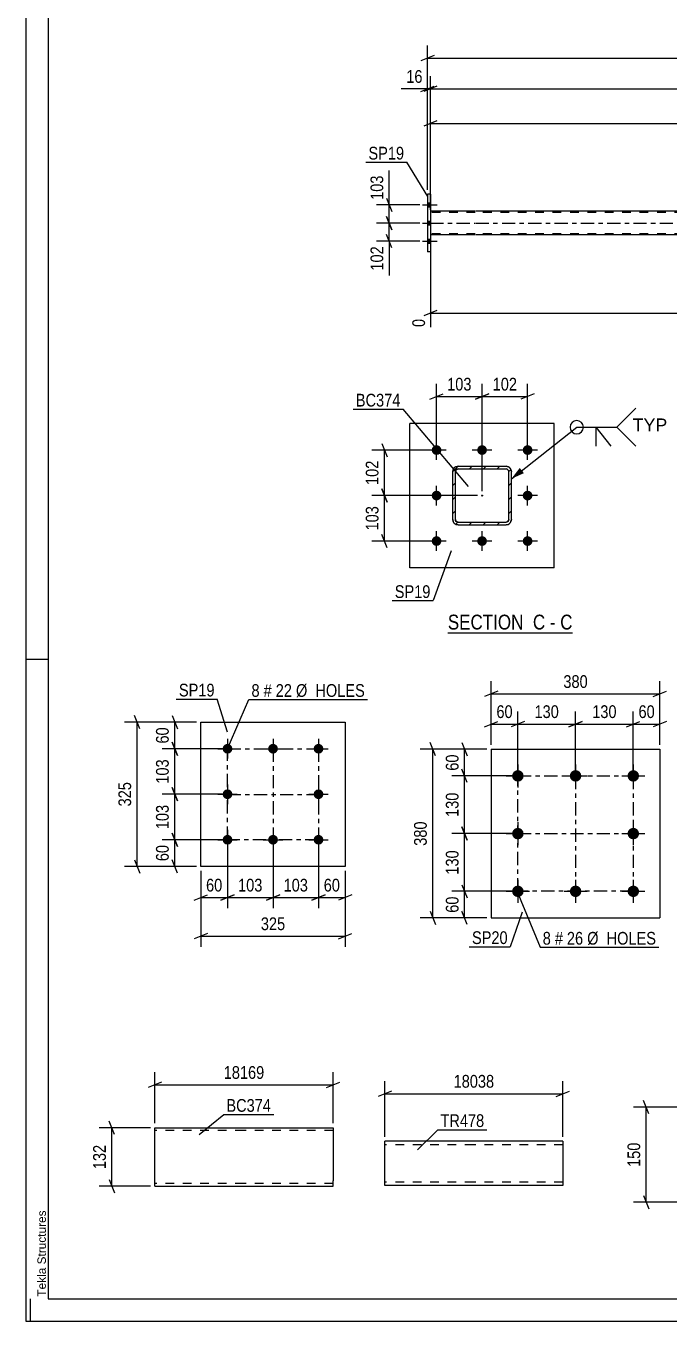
# Model space of a CAD drawing. Header units: millimetres. Extents: x 0 to 841, y 0 to 594.
# Drawn here: x 0 to 144.8, y 0 to 291.8 of the extents above; entities that cross this region are included whole.
import ezdxf

# ---------------------------------------------------------------- set-up
doc = ezdxf.new("R2010")
doc.units = ezdxf.units.MM
doc.linetypes.add('DXK_LINE_DOT2', pattern=[3.9198, 1.9599, -1.9599])
doc.linetypes.add('DXK_LINE_DOT3', pattern=[5.9187, 2.979, -0.9799, 0.9799, -0.9799])
doc.styles.add('Arial', font='ARIAL.TTF', dxfattribs={"height": 0.2})
doc.styles.add('Arial Narrow', font='ARIALN.TTF', dxfattribs={"height": 0.2})

# ---------------------------------------------------------------- blocks, each defined once
blk = doc.blocks.new('Unknown-814748613-1133')
at = {"color": 5, "linetype": 'Continuous'}
for p, q in [((0, 594), (0, 0)), ((5, 589), (5, 5)), ((5, 149), (0, 149)), ((1, 0), (1, 5)), ((5, 5), (836, 5)), ((0, 0), (841, 0))]:
    blk.add_line(p, q, dxfattribs=at)
at = {"color": 174, "linetype": 'Continuous', "style": 'Arial'}
blk.add_text('Tekla Structures', height=1.9102, rotation=90, dxfattribs=at).set_placement((4.5, 5.5))
blk = doc.blocks.new('Unknown-814748613-13 - 10739')
at = {"color": 6, "linetype": 'Continuous'}
blk.add_line((95.02, 155.04), (123.1, 155.04), dxfattribs=at)
at = {"color": 0, "linetype": 'Continuous'}
blk.add_wipeout([(113.13, 155.79), (113.13, 159.29), (95.02, 159.29), (95.02, 155.79)], dxfattribs=at)
at = {"color": 7, "linetype": 'Continuous', "style": 'Arial Narrow'}
blk.add_text('SECTION ', height=3.34, dxfattribs=at).set_placement((95.02, 155.79))
at = {"color": 0, "linetype": 'Continuous'}
blk.add_wipeout([(116.95, 155.79), (116.95, 159.29), (114.18, 159.29), (114.18, 155.79)], dxfattribs=at)
blk.add_wipeout([(119.28, 155.79), (119.28, 159.29), (118, 159.29), (118, 155.79)], dxfattribs=at)
at = {"color": 7, "linetype": 'Continuous', "style": 'Arial Narrow'}
blk.add_text('C', height=3.34, dxfattribs=at).set_placement((114.18, 155.79))
at = {"color": 0, "linetype": 'Continuous'}
blk.add_wipeout([(123.1, 155.79), (123.1, 159.29), (120.33, 159.29), (120.33, 155.79)], dxfattribs=at)
at = {"color": 7, "linetype": 'Continuous', "style": 'Arial Narrow'}
for s, p in [('C', (120.33, 155.79)), ('-', (118, 155.79))]:
    blk.add_text(s, height=3.34, dxfattribs=at).set_placement(p)
blk = doc.blocks.new('Part-814748613-1952 - 1936')
at = {"color": 2, "linetype": 'Continuous'}
for p, q in [((104.79, 128.81), (104.79, 90.81)), ((104.79, 128.81), (142.79, 128.81)), ((142.79, 128.81), (142.79, 90.81)), ((104.79, 90.81), (142.79, 90.81))]:
    blk.add_line(p, q, dxfattribs=at)
blk = doc.blocks.new('Bolt-814748613-2013 - 1936')
at = {"linetype": 'Continuous'}
for points in [[(110.79, 124.11, -1), (110.79, 121.51, -1)], [(123.79, 124.11, -1), (123.79, 121.51, -1)], [(136.79, 124.11, -1), (136.79, 121.51, -1)], [(110.79, 111.11, -1), (110.79, 108.51, -1)], [(136.79, 111.11, -1), (136.79, 108.51, -1)], [(110.79, 98.11, -1), (110.79, 95.51, -1)], [(123.79, 98.11, -1), (123.79, 95.51, -1)], [(136.79, 98.11, -1), (136.79, 95.51, -1)]]:
    blk.add_hatch(color=1, dxfattribs=at).paths.add_polyline_path(points)
at = {"color": 1, "linetype": 'Continuous'}
for p, q in [((108.19, 122.81), (113.39, 122.81)), ((110.79, 125.41), (110.79, 120.21)), ((121.19, 122.81), (126.39, 122.81)), ((123.79, 125.41), (123.79, 120.21)), ((134.19, 122.81), (139.39, 122.81)), ((136.79, 125.41), (136.79, 120.21)), ((110.79, 112.41), (110.79, 107.21)), ((136.79, 112.41), (136.79, 107.21)), ((108.19, 109.81), (113.39, 109.81)), ((134.19, 109.81), (139.39, 109.81)), ((110.79, 99.41), (110.79, 94.21)), ((123.79, 99.41), (123.79, 94.21)), ((136.79, 99.41), (136.79, 94.21)), ((108.19, 96.81), (113.39, 96.81)), ((121.19, 96.81), (126.39, 96.81)), ((134.19, 96.81), (139.39, 96.81))]:
    blk.add_line(p, q, dxfattribs=at)
blk = doc.blocks.new('Part-814748613-2548 - 2466')
at = {"color": 2, "linetype": 'Continuous'}
for p, q in [((101.2, 249.99), (91.08, 249.99)), ((238.9, 249.99), (101.3, 249.99)), ((101.2, 244.71), (91.08, 244.71)), ((238.9, 244.71), (101.3, 244.71))]:
    blk.add_line(p, q, dxfattribs=at)
at = {"color": 7, "linetype": 'DXK_LINE_DOT2'}
for p, q in [((91.08, 249.99), (91.08, 244.71)), ((101.2, 249.75), (91.08, 249.75)), ((763.42, 249.75), (101.3, 249.75)), ((101.2, 244.95), (91.08, 244.95)), ((763.42, 244.95), (101.3, 244.95))]:
    blk.add_line(p, q, dxfattribs=at)
at = {"color": 7, "linetype": 'DXK_LINE_DOT3'}
for p, q in [((91.08, 247.35), (101.2, 247.35)), ((101.3, 247.35), (763.42, 247.35))]:
    blk.add_line(p, q, dxfattribs=at)
blk = doc.blocks.new('Bolt-814748613-2487 - 2466')
at = {"linetype": 'Continuous'}
for points in [[(91.08, 251.01), (91.08, 251.89), (90.44, 251.89), (90.44, 251.01)], [(91.08, 251.01), (91.08, 251.89), (90.44, 251.89), (90.44, 251.01)], [(91.08, 251.01), (91.08, 251.89), (90.44, 251.89), (90.44, 251.01)], [(91.08, 246.91), (91.08, 247.79), (90.44, 247.79), (90.44, 246.91)], [(91.08, 246.91), (91.08, 247.79), (90.44, 247.79), (90.44, 246.91)], [(91.08, 242.81), (91.08, 243.69), (90.44, 243.69), (90.44, 242.81)], [(91.08, 242.81), (91.08, 243.69), (90.44, 243.69), (90.44, 242.81)], [(91.08, 242.81), (91.08, 243.69), (90.44, 243.69), (90.44, 242.81)]]:
    blk.add_hatch(color=1, dxfattribs=at).paths.add_polyline_path(points)
at = {"color": 1, "linetype": 'Continuous'}
for p, q in [((89.28, 251.45), (92.6, 251.45)), ((89.28, 251.45), (92.6, 251.45)), ((89.28, 251.45), (92.6, 251.45)), ((90.44, 251.89), (91.08, 251.89)), ((90.44, 251.89), (91.08, 251.89)), ((90.44, 251.89), (91.08, 251.89)), ((90.44, 251.01), (91.08, 251.01)), ((90.44, 251.01), (91.08, 251.01)), ((90.44, 251.01), (91.08, 251.01)), ((89.28, 247.35), (92.6, 247.35)), ((89.28, 247.35), (92.6, 247.35)), ((90.44, 247.79), (91.08, 247.79)), ((90.44, 247.79), (91.08, 247.79)), ((90.44, 246.91), (91.08, 246.91)), ((90.44, 246.91), (91.08, 246.91)), ((89.28, 243.25), (92.6, 243.25)), ((89.28, 243.25), (92.6, 243.25)), ((89.28, 243.25), (92.6, 243.25)), ((90.44, 243.69), (91.08, 243.69)), ((90.44, 243.69), (91.08, 243.69)), ((90.44, 243.69), (91.08, 243.69)), ((90.44, 242.81), (91.08, 242.81)), ((90.44, 242.81), (91.08, 242.81)), ((90.44, 242.81), (91.08, 242.81))]:
    blk.add_line(p, q, dxfattribs=at)
blk = doc.blocks.new('Part-814748613-2618 - 2466')
at = {"color": 2, "linetype": 'Continuous'}
for p, q in [((91.08, 253.85), (90.44, 253.85)), ((90.44, 253.85), (90.44, 240.85)), ((91.08, 253.85), (91.08, 240.85)), ((91.08, 240.85), (90.44, 240.85))]:
    blk.add_line(p, q, dxfattribs=at)
blk = doc.blocks.new('Part-814748613-10755 - 10739')
at = {"linetype": 'Continuous'}
h = blk.add_hatch(dxfattribs=at)
h.set_pattern_fill('', scale=0.7, style=0, pattern_type=0)
h.set_pattern_definition([(45, (97.3343, 192.5638), (-1.57154, 1.57154), [])])
h.paths.add_polyline_path([(108.13, 192.56), (97.33, 192.56), (96.88, 192.47), (96.49, 192.21), (96.23, 191.82), (96.13, 191.36), (96.13, 180.56), (96.23, 180.1), (96.49, 179.72), (96.88, 179.46), (97.33, 179.36), (108.13, 179.36), (108.59, 179.46), (108.98, 179.72), (109.24, 180.1), (109.33, 180.56), (109.33, 191.36), (109.24, 191.82), (108.98, 192.21), (108.59, 192.47)])
h.paths.add_polyline_path([(108.69, 191.59), (108.73, 191.36), (108.73, 180.56), (108.69, 180.33), (108.56, 180.14), (108.36, 180.01), (108.13, 179.96), (97.33, 179.96), (97.1, 180.01), (96.91, 180.14), (96.78, 180.33), (96.73, 180.56), (96.73, 191.36), (96.78, 191.59), (96.91, 191.79), (97.1, 191.92), (97.33, 191.96), (108.13, 191.96), (108.36, 191.92), (108.56, 191.79)])
blk.add_hatch(color=30, dxfattribs=at).paths.add_polyline_path([(102.73, 185.86, -1), (102.73, 186.06, -1)])
at = {"color": 7, "linetype": 'DXK_LINE_DOT2'}
for p, q in [((96.88, 192.47), (97.33, 192.56)), ((97.33, 192.56), (108.13, 192.56)), ((108.13, 192.56), (108.59, 192.47)), ((96.13, 191.36), (96.23, 191.82)), ((96.13, 180.56), (96.13, 191.36)), ((96.78, 191.59), (96.73, 191.36)), ((96.73, 180.56), (96.73, 191.36)), ((96.91, 191.79), (96.78, 191.59)), ((97.1, 191.92), (96.91, 191.79)), ((97.33, 191.96), (97.1, 191.92)), ((97.33, 191.96), (108.13, 191.96)), ((108.36, 191.92), (108.13, 191.96)), ((108.56, 191.79), (108.36, 191.92)), ((108.69, 191.59), (108.56, 191.79)), ((108.73, 191.36), (108.69, 191.59)), ((108.73, 180.56), (108.73, 191.36)), ((109.24, 191.82), (109.33, 191.36)), ((109.33, 180.56), (109.33, 191.36)), ((96.23, 180.1), (96.13, 180.56)), ((96.73, 180.56), (96.78, 180.33)), ((96.78, 180.33), (96.91, 180.14)), ((97.33, 179.36), (96.88, 179.46)), ((96.91, 180.14), (97.1, 180.01)), ((97.1, 180.01), (97.33, 179.96)), ((97.33, 179.96), (108.13, 179.96)), ((97.33, 179.36), (108.13, 179.36)), ((108.13, 179.96), (108.36, 180.01)), ((108.59, 179.46), (108.13, 179.36)), ((108.36, 180.01), (108.56, 180.14)), ((108.56, 180.14), (108.69, 180.33)), ((108.69, 180.33), (108.73, 180.56)), ((109.33, 180.56), (109.24, 180.1))]:
    blk.add_line(p, q, dxfattribs=at)
at = {"color": 2, "linetype": 'Continuous'}
for p, q in [((97.33, 192.56), (96.88, 192.47)), ((97.33, 192.56), (108.13, 192.56)), ((108.59, 192.47), (108.13, 192.56)), ((96.23, 191.82), (96.13, 191.36)), ((96.13, 180.56), (96.13, 191.36)), ((96.73, 191.36), (96.78, 191.59)), ((96.73, 180.56), (96.73, 191.36)), ((96.78, 191.59), (96.91, 191.79)), ((96.91, 191.79), (97.1, 191.92)), ((97.1, 191.92), (97.33, 191.96)), ((97.33, 191.96), (108.13, 191.96)), ((108.13, 191.96), (108.36, 191.92)), ((108.36, 191.92), (108.56, 191.79)), ((108.56, 191.79), (108.69, 191.59)), ((108.69, 191.59), (108.73, 191.36)), ((108.73, 180.56), (108.73, 191.36)), ((109.33, 191.36), (109.24, 191.82)), ((109.33, 180.56), (109.33, 191.36)), ((96.13, 180.56), (96.23, 180.1)), ((96.78, 180.33), (96.73, 180.56)), ((96.91, 180.14), (96.78, 180.33)), ((96.88, 179.46), (97.33, 179.36)), ((97.1, 180.01), (96.91, 180.14)), ((97.33, 179.96), (97.1, 180.01)), ((97.33, 179.96), (108.13, 179.96)), ((97.33, 179.36), (108.13, 179.36)), ((108.36, 180.01), (108.13, 179.96)), ((108.13, 179.36), (108.59, 179.46)), ((108.56, 180.14), (108.36, 180.01)), ((108.69, 180.33), (108.56, 180.14)), ((108.73, 180.56), (108.69, 180.33)), ((109.24, 180.1), (109.33, 180.56))]:
    blk.add_line(p, q, dxfattribs=at)
at = {"color": 7, "linetype": 'DXK_LINE_DOT3'}
blk.add_line((102.73, 185.96), (102.73, 185.96), dxfattribs=at)
at = {"color": 30, "linetype": 'DXK_LINE_DOT3'}
blk.add_line((102.73, 185.96), (102.73, 185.96), dxfattribs=at)
at = {"color": 30, "linetype": 'Continuous'}
blk.add_circle((102.73, 185.96), 0.1, dxfattribs=at)
at = {"color": 7, "linetype": 'DXK_LINE_DOT2'}
for centre, start, end in [((97.33, 191.36), 112.5, 157.5), ((108.13, 191.36), 22.5, 67.5), ((97.33, 180.56), 202.5, 247.5), ((108.13, 180.56), 292.5, 337.5)]:
    blk.add_arc(centre, 1.2, start, end, dxfattribs=at)
at = {"color": 2, "linetype": 'Continuous'}
for centre, start, end in [((97.33, 191.36), 112.5, 157.5), ((108.13, 191.36), 22.5, 67.5), ((97.33, 180.56), 202.5, 247.5), ((108.13, 180.56), 292.5, 337.5)]:
    blk.add_arc(centre, 1.2, start, end, dxfattribs=at)
blk = doc.blocks.new('Part-814748613-10758 - 10739')
at = {"color": 2, "linetype": 'Continuous'}
for p, q in [((118.98, 202.21), (86.48, 202.21)), ((86.48, 169.71), (86.48, 202.21)), ((118.98, 169.71), (118.98, 202.21)), ((118.98, 169.71), (86.48, 169.71))]:
    blk.add_line(p, q, dxfattribs=at)
blk = doc.blocks.new('Bolt-814748613-10858 - 10739')
at = {"linetype": 'Continuous'}
for points in [[(92.48, 195.11, -1), (92.48, 197.31, -1)], [(102.73, 195.11, -1), (102.73, 197.31, -1)], [(112.98, 195.11, -1), (112.98, 197.31, -1)], [(92.48, 184.86, -1), (92.48, 187.06, -1)], [(112.98, 184.86, -1), (112.98, 187.06, -1)], [(92.48, 174.61, -1), (92.48, 176.81, -1)], [(102.73, 174.61, -1), (102.73, 176.81, -1)], [(112.98, 174.61, -1), (112.98, 176.81, -1)]]:
    blk.add_hatch(color=1, dxfattribs=at).paths.add_polyline_path(points)
at = {"color": 1, "linetype": 'Continuous'}
for p, q in [((92.48, 194.01), (92.48, 198.41)), ((102.73, 194.01), (102.73, 198.41)), ((112.98, 194.01), (112.98, 198.41)), ((94.68, 196.21), (90.28, 196.21)), ((104.93, 196.21), (100.53, 196.21)), ((115.18, 196.21), (110.78, 196.21)), ((92.48, 183.76), (92.48, 188.16)), ((112.98, 183.76), (112.98, 188.16)), ((94.68, 185.96), (90.28, 185.96)), ((115.18, 185.96), (110.78, 185.96)), ((94.68, 175.71), (90.28, 175.71)), ((92.48, 173.51), (92.48, 177.91)), ((104.93, 175.71), (100.53, 175.71)), ((102.73, 173.51), (102.73, 177.91)), ((115.18, 175.71), (110.78, 175.71)), ((112.98, 173.51), (112.98, 177.91))]:
    blk.add_line(p, q, dxfattribs=at)
blk = doc.blocks.new('Part-814748613-7354 - 7347')
at = {"color": 2, "linetype": 'Continuous'}
for p, q in [((29.07, 43.56), (49.07, 43.56)), ((29.07, 31.56), (29.07, 43.56)), ((49.17, 43.56), (69.17, 43.56)), ((69.17, 43.56), (69.17, 43.47)), ((69.17, 43.47), (69.17, 42.82)), ((69.17, 42.82), (69.17, 31.56)), ((29.07, 30.72), (29.07, 31.56)), ((29.07, 30.46), (29.07, 30.72)), ((29.07, 30.36), (29.07, 30.46)), ((29.07, 30.36), (49.07, 30.36)), ((49.17, 30.36), (69.17, 30.36)), ((69.17, 30.36), (69.17, 31.56))]:
    blk.add_line(p, q, dxfattribs=at)
at = {"color": 7, "linetype": 'DXK_LINE_DOT2'}
for p, q in [((49.07, 42.96), (29.07, 42.96)), ((69.17, 42.96), (49.17, 42.96)), ((69.17, 43.21), (69.17, 42.82)), ((49.07, 30.96), (29.07, 30.96)), ((29.07, 30.36), (29.07, 30.72)), ((69.17, 30.96), (49.17, 30.96)), ((69.17, 30.46), (69.17, 30.72)), ((69.17, 30.36), (69.17, 30.46))]:
    blk.add_line(p, q, dxfattribs=at)
blk = doc.blocks.new('Part-814748613-2216 - 2200')
at = {"color": 2, "linetype": 'Continuous'}
for p, q in [((39.4, 102.43), (39.4, 134.93)), ((39.4, 134.93), (71.9, 134.93)), ((71.9, 134.93), (71.9, 102.43)), ((71.9, 102.43), (39.4, 102.43))]:
    blk.add_line(p, q, dxfattribs=at)
blk = doc.blocks.new('Bolt-814748613-2249 - 2200')
at = {"linetype": 'Continuous'}
for points in [[(45.4, 130.03, -1), (45.4, 127.83, -1)], [(55.65, 130.03, -1), (55.65, 127.83, -1)], [(65.9, 130.03, -1), (65.9, 127.83, -1)], [(45.4, 119.78, -1), (45.4, 117.58, -1)], [(65.9, 119.78, -1), (65.9, 117.58, -1)], [(45.4, 109.53, -1), (45.4, 107.33, -1)], [(55.65, 109.53, -1), (55.65, 107.33, -1)], [(65.9, 109.53, -1), (65.9, 107.33, -1)]]:
    blk.add_hatch(color=1, dxfattribs=at).paths.add_polyline_path(points)
at = {"color": 1, "linetype": 'Continuous'}
for p, q in [((43.2, 128.93), (47.6, 128.93)), ((45.4, 131.13), (45.4, 126.73)), ((53.45, 128.93), (57.85, 128.93)), ((55.65, 131.13), (55.65, 126.73)), ((63.7, 128.93), (68.1, 128.93)), ((65.9, 131.13), (65.9, 126.73)), ((45.4, 120.88), (45.4, 116.48)), ((65.9, 120.88), (65.9, 116.48)), ((43.2, 118.68), (47.6, 118.68)), ((63.7, 118.68), (68.1, 118.68)), ((43.2, 108.43), (47.6, 108.43)), ((45.4, 110.63), (45.4, 106.23)), ((53.45, 108.43), (57.85, 108.43)), ((55.65, 110.63), (55.65, 106.23)), ((63.7, 108.43), (68.1, 108.43)), ((65.9, 110.63), (65.9, 106.23))]:
    blk.add_line(p, q, dxfattribs=at)
blk = doc.blocks.new('Part-814748613-6073 - 6066')
at = {"color": 2, "linetype": 'Continuous'}
for p, q in [((100.84, 40.53), (80.84, 40.53)), ((80.84, 32.13), (80.84, 40.53)), ((120.94, 40.53), (100.94, 40.53)), ((120.94, 40.53), (120.94, 30.53)), ((80.84, 30.53), (80.84, 32.13)), ((100.84, 30.53), (80.84, 30.53)), ((120.94, 30.53), (100.94, 30.53))]:
    blk.add_line(p, q, dxfattribs=at)
at = {"color": 7, "linetype": 'DXK_LINE_DOT2'}
for p, q in [((100.84, 39.73), (80.84, 39.73)), ((120.94, 39.73), (100.94, 39.73)), ((80.84, 30.65), (80.84, 32.13)), ((80.84, 31.33), (80.84, 31.39)), ((100.84, 31.33), (80.84, 31.33)), ((120.94, 31.33), (100.94, 31.33)), ((120.94, 31.33), (120.94, 31.39))]:
    blk.add_line(p, q, dxfattribs=at)
blk = doc.blocks.new('Rectangle-814748613-2100 - 1936')
at = {"color": 1, "linetype": 'DXK_LINE_DOT3'}
blk.add_lwpolyline([(110.79, 122.81), (136.79, 122.81), (136.79, 96.81), (110.79, 96.81), (110.79, 122.81)], close=True, dxfattribs=at)
blk = doc.blocks.new('Rectangle-814748613-2336 - 2200')
at = {"color": 1, "linetype": 'DXK_LINE_DOT3'}
blk.add_lwpolyline([(45.4, 128.93), (65.9, 128.93), (65.9, 108.43), (45.4, 108.43), (45.4, 128.93)], close=True, dxfattribs=at)
blk = doc.blocks.new('Line-814748613-2093 - 1936')
at = {"color": 1, "linetype": 'DXK_LINE_DOT3'}
blk.add_line((123.79, 122.81), (123.79, 96.81), dxfattribs=at)
blk = doc.blocks.new('Line-814748613-2329 - 2200')
at = {"color": 1, "linetype": 'DXK_LINE_DOT3'}
blk.add_line((55.7, 128.93), (55.7, 108.43), dxfattribs=at)
blk = doc.blocks.new('Line-814748613-2086 - 1936')
at = {"color": 1, "linetype": 'DXK_LINE_DOT3'}
blk.add_line((110.79, 109.81), (136.79, 109.81), dxfattribs=at)
blk = doc.blocks.new('Line-814748613-2322 - 2200')
at = {"color": 1, "linetype": 'DXK_LINE_DOT3'}
blk.add_line((45.4, 118.63), (65.9, 118.63), dxfattribs=at)
blk = doc.blocks.new('StraightDimension-814748613-2072 - 1936')
at = {"color": 7, "linetype": 'Continuous'}
for p, q in [((109.79, 96.81), (95.93, 96.81)), ((98.18, 98.31), (99.38, 95.31)), ((98.78, 90.81), (98.78, 96.81)), ((103.79, 90.81), (95.93, 90.81)), ((99.38, 89.31), (98.18, 92.31))]:
    blk.add_line(p, q, dxfattribs=at)
at = {"color": 0}
blk.add_wipeout([(98.03, 96.24), (93.83, 96.24), (93.83, 91.38), (98.03, 91.38)], dxfattribs=at)
at = {"color": 3, "style": 'Arial Narrow'}
blk.add_text('60', height=2.863, rotation=90.0002, dxfattribs=at).set_placement((97.43, 91.98))
blk = doc.blocks.new('StraightDimension-814748613-2015 - 1936')
at = {"color": 7, "linetype": 'Continuous'}
for p, q in [((104.79, 129.81), (104.79, 144.13)), ((142.79, 129.81), (142.79, 144.13)), ((106.29, 141.88), (103.29, 140.68)), ((104.79, 141.28), (142.79, 141.28)), ((141.29, 140.68), (144.29, 141.88))]:
    blk.add_line(p, q, dxfattribs=at)
at = {"color": 0}
blk.add_wipeout([(127.13, 142.03), (127.13, 146.23), (120.44, 146.23), (120.44, 142.03)], dxfattribs=at)
at = {"color": 3, "style": 'Arial Narrow'}
blk.add_text('380', height=2.863, dxfattribs=at).set_placement((121.04, 142.63))
blk = doc.blocks.new('StraightDimension-814748613-2028 - 1936')
at = {"color": 7, "linetype": 'Continuous'}
for p, q in [((104.79, 129.81), (104.79, 137.35)), ((110.79, 123.81), (110.79, 137.35)), ((103.29, 133.9), (106.29, 135.1)), ((104.79, 134.5), (110.79, 134.5)), ((112.29, 135.1), (109.29, 133.9))]:
    blk.add_line(p, q, dxfattribs=at)
at = {"color": 0}
blk.add_wipeout([(110.21, 135.25), (110.21, 139.45), (105.36, 139.45), (105.36, 135.25)], dxfattribs=at)
at = {"color": 3, "style": 'Arial Narrow'}
blk.add_text('60', height=2.863, dxfattribs=at).set_placement((105.96, 135.85))
blk = doc.blocks.new('StraightDimension-814748613-2038 - 1936')
at = {"color": 7, "linetype": 'Continuous'}
for p, q in [((136.79, 123.81), (136.79, 137.35)), ((142.79, 129.81), (142.79, 137.35)), ((135.29, 133.9), (138.29, 135.1)), ((136.79, 134.5), (142.79, 134.5)), ((144.29, 135.1), (141.29, 133.9))]:
    blk.add_line(p, q, dxfattribs=at)
at = {"color": 0}
blk.add_wipeout([(142.21, 135.25), (142.21, 139.45), (137.36, 139.45), (137.36, 135.25)], dxfattribs=at)
at = {"color": 3, "style": 'Arial Narrow'}
blk.add_text('60', height=2.863, dxfattribs=at).set_placement((137.96, 135.85))
blk = doc.blocks.new('StraightDimension-814748613-2051 - 1936')
at = {"color": 7, "linetype": 'Continuous'}
for p, q in [((103.79, 128.81), (88.77, 128.81)), ((92.22, 127.31), (91.02, 130.31)), ((91.62, 90.81), (91.62, 128.81)), ((103.79, 90.81), (88.77, 90.81)), ((91.02, 92.31), (92.22, 89.31))]:
    blk.add_line(p, q, dxfattribs=at)
at = {"color": 0}
blk.add_wipeout([(90.87, 113.16), (86.67, 113.16), (86.67, 106.47), (90.87, 106.47)], dxfattribs=at)
at = {"color": 3, "style": 'Arial Narrow'}
blk.add_text('380', height=2.863, rotation=90.0002, dxfattribs=at).set_placement((90.27, 107.07))
blk = doc.blocks.new('StraightDimension-814748613-2062 - 1936')
at = {"color": 7, "linetype": 'Continuous'}
for p, q in [((103.79, 128.81), (95.93, 128.81)), ((98.18, 130.31), (99.38, 127.31)), ((98.78, 122.81), (98.78, 128.81)), ((109.79, 122.81), (95.93, 122.81)), ((99.38, 121.31), (98.18, 124.31))]:
    blk.add_line(p, q, dxfattribs=at)
at = {"color": 0}
blk.add_wipeout([(98.03, 128.24), (93.83, 128.24), (93.83, 123.38), (98.03, 123.38)], dxfattribs=at)
at = {"color": 3, "style": 'Arial Narrow'}
blk.add_text('60', height=2.863, rotation=90.0002, dxfattribs=at).set_placement((97.43, 123.98))
blk = doc.blocks.new('StraightDimension-814748613-10189 - 1936')
at = {"color": 7, "linetype": 'Continuous'}
for p, q in [((110.79, 123.81), (110.79, 137.35)), ((123.79, 123.81), (123.79, 137.35)), ((112.29, 135.1), (109.29, 133.9)), ((110.79, 134.5), (123.79, 134.5)), ((122.29, 133.9), (125.29, 135.1))]:
    blk.add_line(p, q, dxfattribs=at)
at = {"color": 0}
blk.add_wipeout([(120.63, 135.25), (120.63, 139.45), (113.94, 139.45), (113.94, 135.25)], dxfattribs=at)
at = {"color": 3, "style": 'Arial Narrow'}
blk.add_text('130', height=2.863, dxfattribs=at).set_placement((114.54, 135.85))
blk = doc.blocks.new('StraightDimension-814748613-10191 - 1936')
at = {"color": 7, "linetype": 'Continuous'}
for p, q in [((123.79, 123.81), (123.79, 137.35)), ((136.79, 123.81), (136.79, 137.35)), ((125.29, 135.1), (122.29, 133.9)), ((123.79, 134.5), (136.79, 134.5)), ((135.29, 133.9), (138.29, 135.1))]:
    blk.add_line(p, q, dxfattribs=at)
at = {"color": 0}
blk.add_wipeout([(133.63, 135.25), (133.63, 139.45), (126.94, 139.45), (126.94, 135.25)], dxfattribs=at)
at = {"color": 3, "style": 'Arial Narrow'}
blk.add_text('130', height=2.863, dxfattribs=at).set_placement((127.54, 135.85))
blk = doc.blocks.new('StraightDimension-814748613-10211 - 1936')
at = {"color": 7, "linetype": 'Continuous'}
for p, q in [((99.38, 108.31), (98.18, 111.31)), ((109.79, 109.81), (95.93, 109.81)), ((98.78, 96.81), (98.78, 109.81)), ((109.79, 96.81), (95.93, 96.81)), ((98.18, 98.31), (99.38, 95.31))]:
    blk.add_line(p, q, dxfattribs=at)
at = {"color": 0}
blk.add_wipeout([(98.03, 106.66), (93.83, 106.66), (93.83, 99.97), (98.03, 99.97)], dxfattribs=at)
at = {"color": 3, "style": 'Arial Narrow'}
blk.add_text('130', height=2.863, rotation=90.0002, dxfattribs=at).set_placement((97.43, 100.57))
blk = doc.blocks.new('StraightDimension-814748613-10213 - 1936')
at = {"color": 7, "linetype": 'Continuous'}
for p, q in [((109.79, 122.81), (95.93, 122.81)), ((99.38, 121.31), (98.18, 124.31)), ((98.78, 109.81), (98.78, 122.81)), ((98.18, 111.31), (99.38, 108.31)), ((109.79, 109.81), (95.93, 109.81))]:
    blk.add_line(p, q, dxfattribs=at)
at = {"color": 0}
blk.add_wipeout([(98.03, 119.66), (93.83, 119.66), (93.83, 112.97), (98.03, 112.97)], dxfattribs=at)
at = {"color": 3, "style": 'Arial Narrow'}
blk.add_text('130', height=2.863, rotation=90.0002, dxfattribs=at).set_placement((97.43, 113.57))
blk = doc.blocks.new('StraightDimension-814748613-8495 - 2466')
at = {"color": 7, "linetype": 'Continuous'}
for p, q in [((91.08, 254.85), (91.08, 280.43)), ((92.58, 278.18), (89.58, 276.98)), ((91.08, 277.58), (773.64, 277.58))]:
    blk.add_line(p, q, dxfattribs=at)
blk = doc.blocks.new('StraightDimension-814748613-2788 - 2466')
at = {"color": 7, "linetype": 'Continuous'}
for p, q in [((91.08, 244.19), (91.08, 223.93)), ((92.58, 227.65), (89.58, 226.45)), ((91.08, 227.05), (239.7, 227.05))]:
    blk.add_line(p, q, dxfattribs=at)
at = {"color": 0, "linetype": 'Continuous'}
blk.add_wipeout([(90.48, 226.35), (86.28, 226.35), (86.28, 223.33), (90.48, 223.33)], dxfattribs=at)
at = {"color": 3, "linetype": 'Continuous', "style": 'Arial Narrow'}
blk.add_text('0', height=2.86, rotation=90.0002, dxfattribs=at).set_placement((89.88, 223.93))
blk = doc.blocks.new('StraightDimension-814748613-2813 - 2466')
at = {"color": 7, "linetype": 'Continuous'}
for p, q in [((91.08, 250.36), (91.08, 272.59)), ((92.58, 270.34), (89.58, 269.14)), ((91.08, 269.74), (239.7, 269.74))]:
    blk.add_line(p, q, dxfattribs=at)
blk = doc.blocks.new('StraightDimension-814748613-2910 - 2466')
at = {"color": 7, "linetype": 'Continuous'}
for p, q in [((90.44, 254.85), (90.44, 287.32)), ((91.94, 285.07), (88.94, 283.87)), ((90.44, 284.47), (774.28, 284.47))]:
    blk.add_line(p, q, dxfattribs=at)
blk = doc.blocks.new('StraightDimension-814748613-8496 - 2466')
at = {"color": 7, "linetype": 'Continuous'}
for p, q in [((90.44, 254.85), (90.44, 280.43)), ((91.08, 254.85), (91.08, 280.43)), ((88.94, 276.98), (91.94, 278.18)), ((92.58, 278.18), (89.58, 276.98)), ((90.44, 277.58), (91.08, 277.58))]:
    blk.add_line(p, q, dxfattribs=at)
at = {"color": 0}
blk.add_wipeout([(89.92, 278.33), (89.92, 282.53), (85.06, 282.53), (85.06, 278.33)], dxfattribs=at)
at = {"color": 7, "linetype": 'Continuous'}
blk.add_line((90.44, 277.58), (84.54, 277.58), dxfattribs=at)
blk.add_line((90.44, 277.58), (84.54, 277.58), dxfattribs=at)
at = {"color": 3, "style": 'Arial Narrow'}
blk.add_text('16', height=2.863, dxfattribs=at).set_placement((85.66, 278.93))
blk = doc.blocks.new('StraightDimension-814748613-11486 - 2466')
at = {"color": 7, "linetype": 'Continuous'}
for p, q in [((88.75, 251.45), (78.97, 251.45)), ((81.22, 252.95), (82.42, 249.95)), ((81.82, 247.35), (81.82, 251.45)), ((82.42, 245.85), (81.22, 248.85)), ((88.75, 247.35), (78.97, 247.35))]:
    blk.add_line(p, q, dxfattribs=at)
at = {"color": 0}
blk.add_wipeout([(81.07, 258.66), (76.87, 258.66), (76.87, 251.97), (81.07, 251.97)], dxfattribs=at)
at = {"color": 7, "linetype": 'Continuous'}
blk.add_line((81.82, 251.45), (81.82, 259.18), dxfattribs=at)
blk.add_line((81.82, 251.45), (81.82, 259.18), dxfattribs=at)
at = {"color": 3, "style": 'Arial Narrow'}
blk.add_text('103', height=2.863, rotation=90.0002, dxfattribs=at).set_placement((80.47, 252.57))
blk = doc.blocks.new('StraightDimension-814748613-11487 - 2466')
at = {"color": 7, "linetype": 'Continuous'}
for p, q in [((81.22, 248.85), (82.42, 245.85)), ((88.75, 247.35), (78.97, 247.35)), ((81.82, 243.25), (81.82, 247.35)), ((88.75, 243.25), (78.97, 243.25)), ((82.42, 241.75), (81.22, 244.75))]:
    blk.add_line(p, q, dxfattribs=at)
at = {"color": 0}
blk.add_wipeout([(81.07, 242.72), (76.87, 242.72), (76.87, 236.04), (81.07, 236.04)], dxfattribs=at)
at = {"color": 7, "linetype": 'Continuous'}
blk.add_line((81.82, 243.25), (81.82, 235.51), dxfattribs=at)
blk.add_line((81.82, 243.25), (81.82, 235.51), dxfattribs=at)
at = {"color": 3, "style": 'Arial Narrow'}
blk.add_text('102', height=2.863, rotation=90.0002, dxfattribs=at).set_placement((80.47, 236.64))
blk = doc.blocks.new('StraightDimension-814748613-10947 - 10739')
at = {"color": 7, "linetype": 'Continuous'}
for p, q in [((91.48, 196.21), (77.9, 196.21)), ((80.15, 197.71), (81.35, 194.71)), ((80.75, 185.96), (80.75, 196.21)), ((81.35, 184.46), (80.15, 187.46)), ((101.73, 185.96), (77.9, 185.96))]:
    blk.add_line(p, q, dxfattribs=at)
at = {"color": 0}
blk.add_wipeout([(80, 194.43), (75.8, 194.43), (75.8, 187.75), (80, 187.75)], dxfattribs=at)
at = {"color": 3, "style": 'Arial Narrow'}
blk.add_text('102', height=2.863, rotation=90.0002, dxfattribs=at).set_placement((79.4, 188.35))
blk = doc.blocks.new('StraightDimension-814748613-10928 - 10739')
at = {"color": 7, "linetype": 'Continuous'}
for p, q in [((102.73, 186.96), (102.73, 211.12)), ((112.98, 197.21), (112.98, 211.12)), ((101.23, 207.67), (104.23, 208.87)), ((102.73, 208.27), (112.98, 208.27)), ((114.48, 208.87), (111.48, 207.67))]:
    blk.add_line(p, q, dxfattribs=at)
at = {"color": 0}
blk.add_wipeout([(111.2, 209.02), (111.2, 213.22), (104.52, 213.22), (104.52, 209.02)], dxfattribs=at)
at = {"color": 3, "style": 'Arial Narrow'}
blk.add_text('102', height=2.863, dxfattribs=at).set_placement((105.12, 209.62))
blk = doc.blocks.new('StraightDimension-814748613-10929 - 10739')
at = {"color": 7, "linetype": 'Continuous'}
for p, q in [((92.48, 197.21), (92.48, 211.12)), ((102.73, 186.96), (102.73, 211.12)), ((90.98, 207.67), (93.98, 208.87)), ((92.48, 208.27), (102.73, 208.27)), ((104.23, 208.87), (101.23, 207.67))]:
    blk.add_line(p, q, dxfattribs=at)
at = {"color": 0}
blk.add_wipeout([(100.95, 209.02), (100.95, 213.22), (94.27, 213.22), (94.27, 209.02)], dxfattribs=at)
at = {"color": 3, "style": 'Arial Narrow'}
blk.add_text('103', height=2.863, dxfattribs=at).set_placement((94.87, 209.62))
blk = doc.blocks.new('StraightDimension-814748613-10948 - 10739')
at = {"color": 7, "linetype": 'Continuous'}
for p, q in [((80.15, 187.46), (81.35, 184.46)), ((101.73, 185.96), (77.9, 185.96)), ((80.75, 175.71), (80.75, 185.96)), ((91.48, 175.71), (77.9, 175.71)), ((81.35, 174.21), (80.15, 177.21))]:
    blk.add_line(p, q, dxfattribs=at)
at = {"color": 0}
blk.add_wipeout([(80, 184.18), (75.8, 184.18), (75.8, 177.5), (80, 177.5)], dxfattribs=at)
at = {"color": 3, "style": 'Arial Narrow'}
blk.add_text('103', height=2.863, rotation=90.0002, dxfattribs=at).set_placement((79.4, 178.1))
blk = doc.blocks.new('StraightDimension-814748613-2132 - 2115')
at = {"color": 7, "linetype": 'Continuous'}
for p, q in [((140.29, 46.69), (139.09, 49.69)), ((149.68, 48.19), (136.84, 48.19)), ((139.69, 26.76), (139.69, 48.19)), ((149.68, 26.76), (136.84, 26.76)), ((139.09, 28.26), (140.29, 25.26))]:
    blk.add_line(p, q, dxfattribs=at)
at = {"color": 0}
blk.add_wipeout([(138.94, 40.82), (134.74, 40.82), (134.74, 34.13), (138.94, 34.13)], dxfattribs=at)
at = {"color": 3, "style": 'Arial Narrow'}
blk.add_text('150', height=2.863, rotation=90.0002, dxfattribs=at).set_placement((138.34, 34.73))
blk = doc.blocks.new('StraightDimension-814748613-7357 - 7347')
at = {"color": 7, "linetype": 'Continuous'}
for p, q in [((19.95, 42.06), (18.75, 45.06)), ((28.07, 43.56), (16.5, 43.56)), ((19.35, 30.36), (19.35, 43.56)), ((28.07, 30.36), (16.5, 30.36)), ((18.75, 31.86), (19.95, 28.86))]:
    blk.add_line(p, q, dxfattribs=at)
at = {"color": 0}
blk.add_wipeout([(18.6, 40.31), (14.4, 40.31), (14.4, 33.62), (18.6, 33.62)], dxfattribs=at)
at = {"color": 3, "style": 'Arial Narrow'}
blk.add_text('132', height=2.863, rotation=90.0002, dxfattribs=at).set_placement((18, 34.22))
blk = doc.blocks.new('StraightDimension-814748613-7385 - 7347')
at = {"color": 7, "linetype": 'Continuous'}
for p, q in [((29.07, 44.56), (29.07, 56.07)), ((69.17, 44.56), (69.17, 56.07)), ((30.57, 53.82), (27.57, 52.62)), ((29.07, 53.22), (69.17, 53.22)), ((67.67, 52.62), (70.67, 53.82))]:
    blk.add_line(p, q, dxfattribs=at)
at = {"color": 0}
blk.add_wipeout([(54.29, 53.97), (54.29, 58.17), (43.95, 58.17), (43.95, 53.97)], dxfattribs=at)
at = {"color": 3, "style": 'Arial Narrow'}
blk.add_text('18169', height=2.863, dxfattribs=at).set_placement((44.55, 54.57))
blk = doc.blocks.new('StraightDimension-814748613-2276 - 2200')
at = {"color": 7, "linetype": 'Continuous'}
for p, q in [((39.4, 101.43), (39.4, 84.32)), ((71.9, 101.43), (71.9, 84.32)), ((40.9, 87.32), (37.9, 86.12)), ((39.4, 86.72), (71.9, 86.72)), ((70.4, 86.12), (73.4, 87.32))]:
    blk.add_line(p, q, dxfattribs=at)
at = {"color": 0}
blk.add_wipeout([(58.99, 87.47), (58.99, 91.67), (52.31, 91.67), (52.31, 87.47)], dxfattribs=at)
at = {"color": 3, "style": 'Arial Narrow'}
blk.add_text('325', height=2.863, dxfattribs=at).set_placement((52.91, 88.07))
blk = doc.blocks.new('StraightDimension-814748613-2287 - 2200')
at = {"color": 7, "linetype": 'Continuous'}
for p, q in [((45.4, 107.43), (45.4, 93.02)), ((39.4, 101.43), (39.4, 93.02)), ((37.9, 94.82), (40.9, 96.02)), ((39.4, 95.42), (45.4, 95.42)), ((46.9, 96.02), (43.9, 94.82))]:
    blk.add_line(p, q, dxfattribs=at)
at = {"color": 0}
blk.add_wipeout([(44.83, 96.17), (44.83, 100.37), (39.97, 100.37), (39.97, 96.17)], dxfattribs=at)
at = {"color": 3, "style": 'Arial Narrow'}
blk.add_text('60', height=2.863, dxfattribs=at).set_placement((40.57, 96.77))
blk = doc.blocks.new('StraightDimension-814748613-2251 - 2200')
at = {"color": 7, "linetype": 'Continuous'}
for p, q in [((44.4, 108.43), (30.66, 108.43)), ((32.91, 109.93), (34.11, 106.93)), ((33.51, 102.43), (33.51, 108.43)), ((38.4, 102.43), (30.66, 102.43)), ((34.11, 100.93), (32.91, 103.93))]:
    blk.add_line(p, q, dxfattribs=at)
at = {"color": 0}
blk.add_wipeout([(32.76, 107.86), (28.56, 107.86), (28.56, 103), (32.76, 103)], dxfattribs=at)
at = {"color": 3, "style": 'Arial Narrow'}
blk.add_text('60', height=2.863, rotation=90.0002, dxfattribs=at).set_placement((32.16, 103.6))
blk = doc.blocks.new('StraightDimension-814748613-2261 - 2200')
at = {"color": 7, "linetype": 'Continuous'}
for p, q in [((38.4, 134.93), (30.66, 134.93)), ((32.91, 136.43), (34.11, 133.43)), ((33.51, 128.93), (33.51, 134.93)), ((44.4, 128.93), (30.66, 128.93)), ((34.11, 127.43), (32.91, 130.43))]:
    blk.add_line(p, q, dxfattribs=at)
at = {"color": 0}
blk.add_wipeout([(32.76, 134.36), (28.56, 134.36), (28.56, 129.5), (32.76, 129.5)], dxfattribs=at)
at = {"color": 3, "style": 'Arial Narrow'}
blk.add_text('60', height=2.863, rotation=90.0002, dxfattribs=at).set_placement((32.16, 130.1))
blk = doc.blocks.new('StraightDimension-814748613-2297 - 2200')
at = {"color": 7, "linetype": 'Continuous'}
for p, q in [((65.9, 107.43), (65.9, 93.02)), ((71.9, 101.43), (71.9, 93.02)), ((64.4, 94.82), (67.4, 96.02)), ((65.9, 95.42), (71.9, 95.42)), ((73.4, 96.02), (70.4, 94.82))]:
    blk.add_line(p, q, dxfattribs=at)
at = {"color": 0}
blk.add_wipeout([(71.33, 96.17), (71.33, 100.37), (66.47, 100.37), (66.47, 96.17)], dxfattribs=at)
at = {"color": 3, "style": 'Arial Narrow'}
blk.add_text('60', height=2.863, dxfattribs=at).set_placement((67.07, 96.77))
blk = doc.blocks.new('StraightDimension-814748613-2312 - 2200')
at = {"color": 7, "linetype": 'Continuous'}
for p, q in [((38.4, 134.93), (22.19, 134.93)), ((25.64, 133.43), (24.44, 136.43)), ((25.04, 102.43), (25.04, 134.93)), ((38.4, 102.43), (22.19, 102.43)), ((24.44, 103.93), (25.64, 100.93))]:
    blk.add_line(p, q, dxfattribs=at)
at = {"color": 0}
blk.add_wipeout([(24.29, 122.02), (20.09, 122.02), (20.09, 115.34), (24.29, 115.34)], dxfattribs=at)
at = {"color": 3, "style": 'Arial Narrow'}
blk.add_text('325', height=2.863, rotation=90.0002, dxfattribs=at).set_placement((23.69, 115.94))
blk = doc.blocks.new('StraightDimension-814748613-9790 - 2200')
at = {"color": 7, "linetype": 'Continuous'}
for p, q in [((32.91, 120.18), (34.11, 117.18)), ((44.4, 118.68), (30.66, 118.68)), ((33.51, 108.43), (33.51, 118.68)), ((44.4, 108.43), (30.66, 108.43)), ((34.11, 106.93), (32.91, 109.93))]:
    blk.add_line(p, q, dxfattribs=at)
at = {"color": 0}
blk.add_wipeout([(32.76, 116.9), (28.56, 116.9), (28.56, 110.21), (32.76, 110.21)], dxfattribs=at)
at = {"color": 3, "style": 'Arial Narrow'}
blk.add_text('103', height=2.863, rotation=90.0002, dxfattribs=at).set_placement((32.16, 110.81))
blk = doc.blocks.new('StraightDimension-814748613-9792 - 2200')
at = {"color": 7, "linetype": 'Continuous'}
for p, q in [((44.4, 128.93), (30.66, 128.93)), ((32.91, 130.43), (34.11, 127.43)), ((33.51, 118.68), (33.51, 128.93)), ((34.11, 117.18), (32.91, 120.18)), ((44.4, 118.68), (30.66, 118.68))]:
    blk.add_line(p, q, dxfattribs=at)
at = {"color": 0}
blk.add_wipeout([(32.76, 127.15), (28.56, 127.15), (28.56, 120.46), (32.76, 120.46)], dxfattribs=at)
at = {"color": 3, "style": 'Arial Narrow'}
blk.add_text('103', height=2.863, rotation=90.0002, dxfattribs=at).set_placement((32.16, 121.06))
blk = doc.blocks.new('StraightDimension-814748613-9812 - 2200')
at = {"color": 7, "linetype": 'Continuous'}
for p, q in [((45.4, 107.43), (45.4, 93.02)), ((55.65, 107.43), (55.65, 93.02)), ((43.9, 94.82), (46.9, 96.02)), ((45.4, 95.42), (55.65, 95.42)), ((57.15, 96.02), (54.15, 94.82))]:
    blk.add_line(p, q, dxfattribs=at)
at = {"color": 0}
blk.add_wipeout([(53.86, 96.17), (53.86, 100.37), (47.18, 100.37), (47.18, 96.17)], dxfattribs=at)
at = {"color": 3, "style": 'Arial Narrow'}
blk.add_text('103', height=2.863, dxfattribs=at).set_placement((47.78, 96.77))
blk = doc.blocks.new('StraightDimension-814748613-9814 - 2200')
at = {"color": 7, "linetype": 'Continuous'}
for p, q in [((55.65, 107.43), (55.65, 93.02)), ((65.9, 107.43), (65.9, 93.02)), ((54.15, 94.82), (57.15, 96.02)), ((55.65, 95.42), (65.9, 95.42)), ((67.4, 96.02), (64.4, 94.82))]:
    blk.add_line(p, q, dxfattribs=at)
at = {"color": 0}
blk.add_wipeout([(64.11, 96.17), (64.11, 100.37), (57.43, 100.37), (57.43, 96.17)], dxfattribs=at)
at = {"color": 3, "style": 'Arial Narrow'}
blk.add_text('103', height=2.863, dxfattribs=at).set_placement((58.03, 96.77))
blk = doc.blocks.new('StraightDimension-814748613-6077 - 6066')
at = {"color": 7, "linetype": 'Continuous'}
for p, q in [((80.84, 41.53), (80.84, 54.08)), ((120.94, 41.53), (120.94, 54.08)), ((82.34, 51.83), (79.34, 50.63)), ((80.84, 51.23), (120.94, 51.23)), ((119.44, 50.63), (122.44, 51.83))]:
    blk.add_line(p, q, dxfattribs=at)
at = {"color": 0}
blk.add_wipeout([(106.06, 51.98), (106.06, 56.18), (95.72, 56.18), (95.72, 51.98)], dxfattribs=at)
at = {"color": 3, "style": 'Arial Narrow'}
blk.add_text('18038', height=2.863, dxfattribs=at).set_placement((96.32, 52.58))
blk = doc.blocks.new('Mark-814748613-1948 - 1936')
at = {"color": 0}
blk.add_wipeout([(108.49, 84.94), (108.49, 87.94), (100.46, 87.94), (100.46, 84.94)], dxfattribs=at)
blk.add_wipeout([(108.49, 84.94), (108.49, 87.94), (100.46, 87.94), (100.46, 84.94)], dxfattribs=at)
at = {"color": 30, "linetype": 'Continuous'}
for p in [(111.77, 92.08), (99.86, 84.34)]:
    blk.add_line(p, (109.09, 84.34), dxfattribs=at)
at = {"color": 3, "style": 'Arial Narrow'}
blk.add_text('SP20', height=2.863, dxfattribs=at).set_placement((100.46, 84.94))
blk = doc.blocks.new('Mark-814748613-2009 - 1936')
at = {"color": 0}
blk.add_wipeout([(118.22, 84.8), (118.22, 87.8), (116.39, 87.8), (116.39, 84.8)], dxfattribs=at)
blk.add_wipeout([(118.22, 84.8), (118.22, 87.8), (116.39, 87.8), (116.39, 84.8)], dxfattribs=at)
at = {"color": 7, "linetype": 'Continuous'}
blk.add_line((110.55, 96.91), (115.79, 84.2), dxfattribs=at)
at = {"color": 0}
blk.add_wipeout([(120.94, 84.8), (120.94, 87.8), (119.12, 87.8), (119.12, 84.8)], dxfattribs=at)
blk.add_wipeout([(120.94, 84.8), (120.94, 87.8), (119.12, 87.8), (119.12, 84.8)], dxfattribs=at)
at = {"color": 3, "style": 'Arial Narrow'}
blk.add_text('8', height=2.86, dxfattribs=at).set_placement((116.39, 84.8))
at = {"color": 0}
blk.add_wipeout([(125.5, 84.8), (125.5, 87.8), (121.84, 87.8), (121.84, 84.8)], dxfattribs=at)
blk.add_wipeout([(125.5, 84.8), (125.5, 87.8), (121.84, 87.8), (121.84, 84.8)], dxfattribs=at)
at = {"color": 3, "style": 'Arial Narrow'}
blk.add_text('#', height=2.86, dxfattribs=at).set_placement((119.12, 84.8))
at = {"color": 0}
blk.add_wipeout([(141.93, 84.8), (141.93, 87.8), (126.4, 87.8), (126.4, 84.8)], dxfattribs=at)
blk.add_wipeout([(141.93, 84.8), (141.93, 87.8), (126.4, 87.8), (126.4, 84.8)], dxfattribs=at)
at = {"color": 7, "linetype": 'Continuous'}
blk.add_line((115.79, 84.2), (142.53, 84.2), dxfattribs=at)
at = {"color": 3, "style": 'Arial Narrow'}
for s, p in [('26', (121.84, 84.8)), ('Ø  HOLES', (126.4, 84.8))]:
    blk.add_text(s, height=2.863, dxfattribs=at).set_placement(p)
blk = doc.blocks.new('Mark-814748613-2614 - 2466')
at = {"color": 0}
blk.add_wipeout([(85.18, 261.66), (85.18, 264.66), (77.14, 264.66), (77.14, 261.66)], dxfattribs=at)
blk.add_wipeout([(85.18, 261.66), (85.18, 264.66), (77.14, 264.66), (77.14, 261.66)], dxfattribs=at)
at = {"color": 30, "linetype": 'Continuous'}
for p in [(76.54, 261.06), (90.51, 253.32)]:
    blk.add_line(p, (85.78, 261.06), dxfattribs=at)
at = {"color": 3, "style": 'Arial Narrow'}
blk.add_text('SP19', height=2.863, dxfattribs=at).set_placement((77.14, 261.66))
blk = doc.blocks.new('WeldMark-814748613-10979 - 10739')
at = {"linetype": 'Continuous'}
blk.add_hatch(color=30, dxfattribs=at).paths.add_polyline_path([(112.15, 191.01), (109.33, 189.74), (111.22, 192.19)])
at = {"color": 30, "linetype": 'Continuous'}
for p, q in [((109.33, 189.74), (124.05, 201.36)), ((124.05, 201.36), (133.05, 201.36))]:
    blk.add_line(p, q, dxfattribs=at)
at = {"color": 3, "linetype": 'Continuous'}
for q in [(131.76, 197.07), (128.33, 197.07)]:
    blk.add_line((128.33, 201.36), q, dxfattribs=at)
for start, end in [(90, 270), (270, 90)]:
    blk.add_arc((124.05, 201.36), 1.5, start, end, dxfattribs=at)
at = {"color": 0, "linetype": 'Continuous'}
blk.add_wipeout([(144.42, 200.46), (144.42, 203.46), (136.65, 203.46), (136.65, 200.46)], dxfattribs=at)
blk.add_wipeout([(144.42, 200.46), (144.42, 203.46), (136.65, 203.46), (136.65, 200.46)], dxfattribs=at)
at = {"color": 3, "linetype": 'Continuous'}
for q in [(137.33, 205.64), (137.33, 197.07)]:
    blk.add_line((133.05, 201.36), q, dxfattribs=at)
at = {"color": 3, "linetype": 'Continuous', "style": 'Arial'}
blk.add_text('TYP', height=2.865, dxfattribs=at).set_placement((136.65, 200.46))
blk = doc.blocks.new('Mark-814748613-10965 - 10739')
at = {"color": 0}
blk.add_wipeout([(84.35, 206.02), (84.35, 209.02), (74.3, 209.02), (74.3, 206.02)], dxfattribs=at)
blk.add_wipeout([(84.35, 206.02), (84.35, 209.02), (74.3, 209.02), (74.3, 206.02)], dxfattribs=at)
at = {"color": 30, "linetype": 'Continuous'}
for p in [(73.7, 205.42), (99.7, 188.03)]:
    blk.add_line(p, (84.95, 205.42), dxfattribs=at)
at = {"color": 3, "style": 'Arial Narrow'}
blk.add_text('BC374', height=2.863, dxfattribs=at).set_placement((74.3, 206.02))
blk = doc.blocks.new('Mark-814748613-10968 - 10739')
at = {"color": 0}
blk.add_wipeout([(91.11, 162.89), (91.11, 165.89), (83.07, 165.89), (83.07, 162.89)], dxfattribs=at)
blk.add_wipeout([(91.11, 162.89), (91.11, 165.89), (83.07, 165.89), (83.07, 162.89)], dxfattribs=at)
at = {"color": 30, "linetype": 'Continuous'}
for p in [(95.8, 173.51), (82.47, 162.29)]:
    blk.add_line(p, (91.71, 162.29), dxfattribs=at)
at = {"color": 3, "style": 'Arial Narrow'}
blk.add_text('SP19', height=2.863, dxfattribs=at).set_placement((83.07, 162.89))
blk = doc.blocks.new('Mark-814748613-7350 - 7347')
at = {"color": 0}
blk.add_wipeout([(55.2, 47.15), (55.2, 50.15), (45.15, 50.15), (45.15, 47.15)], dxfattribs=at)
blk.add_wipeout([(55.2, 47.15), (55.2, 50.15), (45.15, 50.15), (45.15, 47.15)], dxfattribs=at)
at = {"color": 30, "linetype": 'Continuous'}
for p, q in [((39.03, 42.06), (44.55, 46.55)), ((44.55, 46.55), (55.8, 46.55))]:
    blk.add_line(p, q, dxfattribs=at)
at = {"color": 3, "style": 'Arial Narrow'}
blk.add_text('BC374', height=2.863, dxfattribs=at).set_placement((45.15, 47.15))
blk = doc.blocks.new('Mark-814748613-2212 - 2200')
at = {"color": 0}
blk.add_wipeout([(42.5, 140.71), (42.5, 143.71), (34.46, 143.71), (34.46, 140.71)], dxfattribs=at)
blk.add_wipeout([(42.5, 140.71), (42.5, 143.71), (34.46, 143.71), (34.46, 140.71)], dxfattribs=at)
at = {"color": 30, "linetype": 'Continuous'}
for p in [(33.86, 140.11), (45.4, 132.68)]:
    blk.add_line(p, (43.1, 140.11), dxfattribs=at)
at = {"color": 3, "style": 'Arial Narrow'}
blk.add_text('SP19', height=2.863, dxfattribs=at).set_placement((34.46, 140.71))
blk = doc.blocks.new('Mark-814748613-2245 - 2200')
at = {"color": 0}
blk.add_wipeout([(52.63, 140.62), (52.63, 143.62), (50.8, 143.62), (50.8, 140.62)], dxfattribs=at)
blk.add_wipeout([(52.63, 140.62), (52.63, 143.62), (50.8, 143.62), (50.8, 140.62)], dxfattribs=at)
at = {"color": 7, "linetype": 'Continuous'}
blk.add_line((45.3, 128.74), (50.2, 140.02), dxfattribs=at)
at = {"color": 0}
blk.add_wipeout([(55.36, 140.62), (55.36, 143.62), (53.53, 143.62), (53.53, 140.62)], dxfattribs=at)
blk.add_wipeout([(55.36, 140.62), (55.36, 143.62), (53.53, 143.62), (53.53, 140.62)], dxfattribs=at)
at = {"color": 3, "style": 'Arial Narrow'}
blk.add_text('8', height=2.86, dxfattribs=at).set_placement((50.8, 140.62))
at = {"color": 0}
blk.add_wipeout([(59.92, 140.62), (59.92, 143.62), (56.26, 143.62), (56.26, 140.62)], dxfattribs=at)
blk.add_wipeout([(59.92, 140.62), (59.92, 143.62), (56.26, 143.62), (56.26, 140.62)], dxfattribs=at)
at = {"color": 3, "style": 'Arial Narrow'}
blk.add_text('#', height=2.86, dxfattribs=at).set_placement((53.53, 140.62))
at = {"color": 0}
blk.add_wipeout([(76.34, 140.62), (76.34, 143.62), (60.82, 143.62), (60.82, 140.62)], dxfattribs=at)
blk.add_wipeout([(76.34, 140.62), (76.34, 143.62), (60.82, 143.62), (60.82, 140.62)], dxfattribs=at)
at = {"color": 7, "linetype": 'Continuous'}
blk.add_line((50.2, 140.02), (76.94, 140.02), dxfattribs=at)
at = {"color": 3, "style": 'Arial Narrow'}
for s, p in [('22', (56.26, 140.62)), ('Ø  HOLES', (60.82, 140.62))]:
    blk.add_text(s, height=2.863, dxfattribs=at).set_placement(p)
blk = doc.blocks.new('Mark-814748613-6069 - 6066')
at = {"color": 0}
blk.add_wipeout([(103.23, 43.72), (103.23, 46.72), (93.36, 46.72), (93.36, 43.72)], dxfattribs=at)
blk.add_wipeout([(103.23, 43.72), (103.23, 46.72), (93.36, 46.72), (93.36, 43.72)], dxfattribs=at)
at = {"color": 30, "linetype": 'Continuous'}
for p, q in [((88.22, 38.57), (92.76, 43.12)), ((92.76, 43.12), (103.83, 43.12))]:
    blk.add_line(p, q, dxfattribs=at)
at = {"color": 3, "style": 'Arial Narrow'}
blk.add_text('TR478', height=2.863, dxfattribs=at).set_placement((93.36, 43.72))

msp = doc.modelspace()

# ---------------------------------------------------------------- block references
for name in ['Unknown-814748613-1133', 'Part-814748613-2618 - 2466', 'Bolt-814748613-2487 - 2466', 'Part-814748613-2548 - 2466', 'Part-814748613-10758 - 10739', 'Bolt-814748613-10858 - 10739', 'Part-814748613-10755 - 10739', 'Part-814748613-2216 - 2200', 'Bolt-814748613-2249 - 2200', 'Rectangle-814748613-2336 - 2200', 'Line-814748613-2329 - 2200', 'Part-814748613-1952 - 1936', 'Bolt-814748613-2013 - 1936', 'Rectangle-814748613-2100 - 1936', 'Line-814748613-2093 - 1936', 'Line-814748613-2322 - 2200', 'Line-814748613-2086 - 1936', 'Part-814748613-7354 - 7347', 'Part-814748613-6073 - 6066']:
    msp.add_blockref(name, (0, 0))

# ---------------------------------------------------------------- next in the draw order: block references
for name in ['StraightDimension-814748613-8495 - 2466', 'StraightDimension-814748613-2788 - 2466', 'StraightDimension-814748613-10947 - 10739', 'Unknown-814748613-13 - 10739', 'StraightDimension-814748613-2015 - 1936', 'StraightDimension-814748613-2261 - 2200', 'StraightDimension-814748613-2276 - 2200', 'StraightDimension-814748613-2072 - 1936', 'StraightDimension-814748613-6077 - 6066', 'StraightDimension-814748613-2132 - 2115', 'StraightDimension-814748613-7357 - 7347']:
    msp.add_blockref(name, (0, 0))

# ---------------------------------------------------------------- next in the draw order: block references
for name in ['StraightDimension-814748613-2813 - 2466', 'StraightDimension-814748613-10928 - 10739', 'StraightDimension-814748613-2028 - 1936', 'StraightDimension-814748613-2038 - 1936', 'StraightDimension-814748613-2287 - 2200', 'StraightDimension-814748613-2297 - 2200', 'StraightDimension-814748613-7385 - 7347', 'Mark-814748613-6069 - 6066']:
    msp.add_blockref(name, (0, 0))

# ---------------------------------------------------------------- next in the draw order: block references
for name in ['StraightDimension-814748613-2910 - 2466', 'StraightDimension-814748613-10929 - 10739', 'WeldMark-814748613-10979 - 10739', 'StraightDimension-814748613-2051 - 1936', 'StraightDimension-814748613-2251 - 2200', 'Mark-814748613-7350 - 7347']:
    msp.add_blockref(name, (0, 0))

# ---------------------------------------------------------------- next in the draw order: block references
for name in ['StraightDimension-814748613-8496 - 2466', 'StraightDimension-814748613-10948 - 10739', 'StraightDimension-814748613-2312 - 2200', 'StraightDimension-814748613-2062 - 1936', 'StraightDimension-814748613-10211 - 1936', 'Mark-814748613-1948 - 1936']:
    msp.add_blockref(name, (0, 0))

# ---------------------------------------------------------------- next in the draw order: block references
for name in ['StraightDimension-814748613-11486 - 2466', 'Mark-814748613-10965 - 10739', 'Mark-814748613-10968 - 10739', 'Mark-814748613-2212 - 2200', 'StraightDimension-814748613-10189 - 1936', 'StraightDimension-814748613-9790 - 2200', 'Mark-814748613-2009 - 1936']:
    msp.add_blockref(name, (0, 0))

# ---------------------------------------------------------------- next in the draw order: block references
for name in ['Mark-814748613-2614 - 2466', 'StraightDimension-814748613-11487 - 2466', 'StraightDimension-814748613-10191 - 1936', 'StraightDimension-814748613-9792 - 2200', 'StraightDimension-814748613-10213 - 1936', 'StraightDimension-814748613-9812 - 2200']:
    msp.add_blockref(name, (0, 0))

# ---------------------------------------------------------------- next in the draw order: block references
for name in ['Mark-814748613-2245 - 2200', 'StraightDimension-814748613-9814 - 2200']:
    msp.add_blockref(name, (0, 0))

doc.saveas('drawing.dxf')
